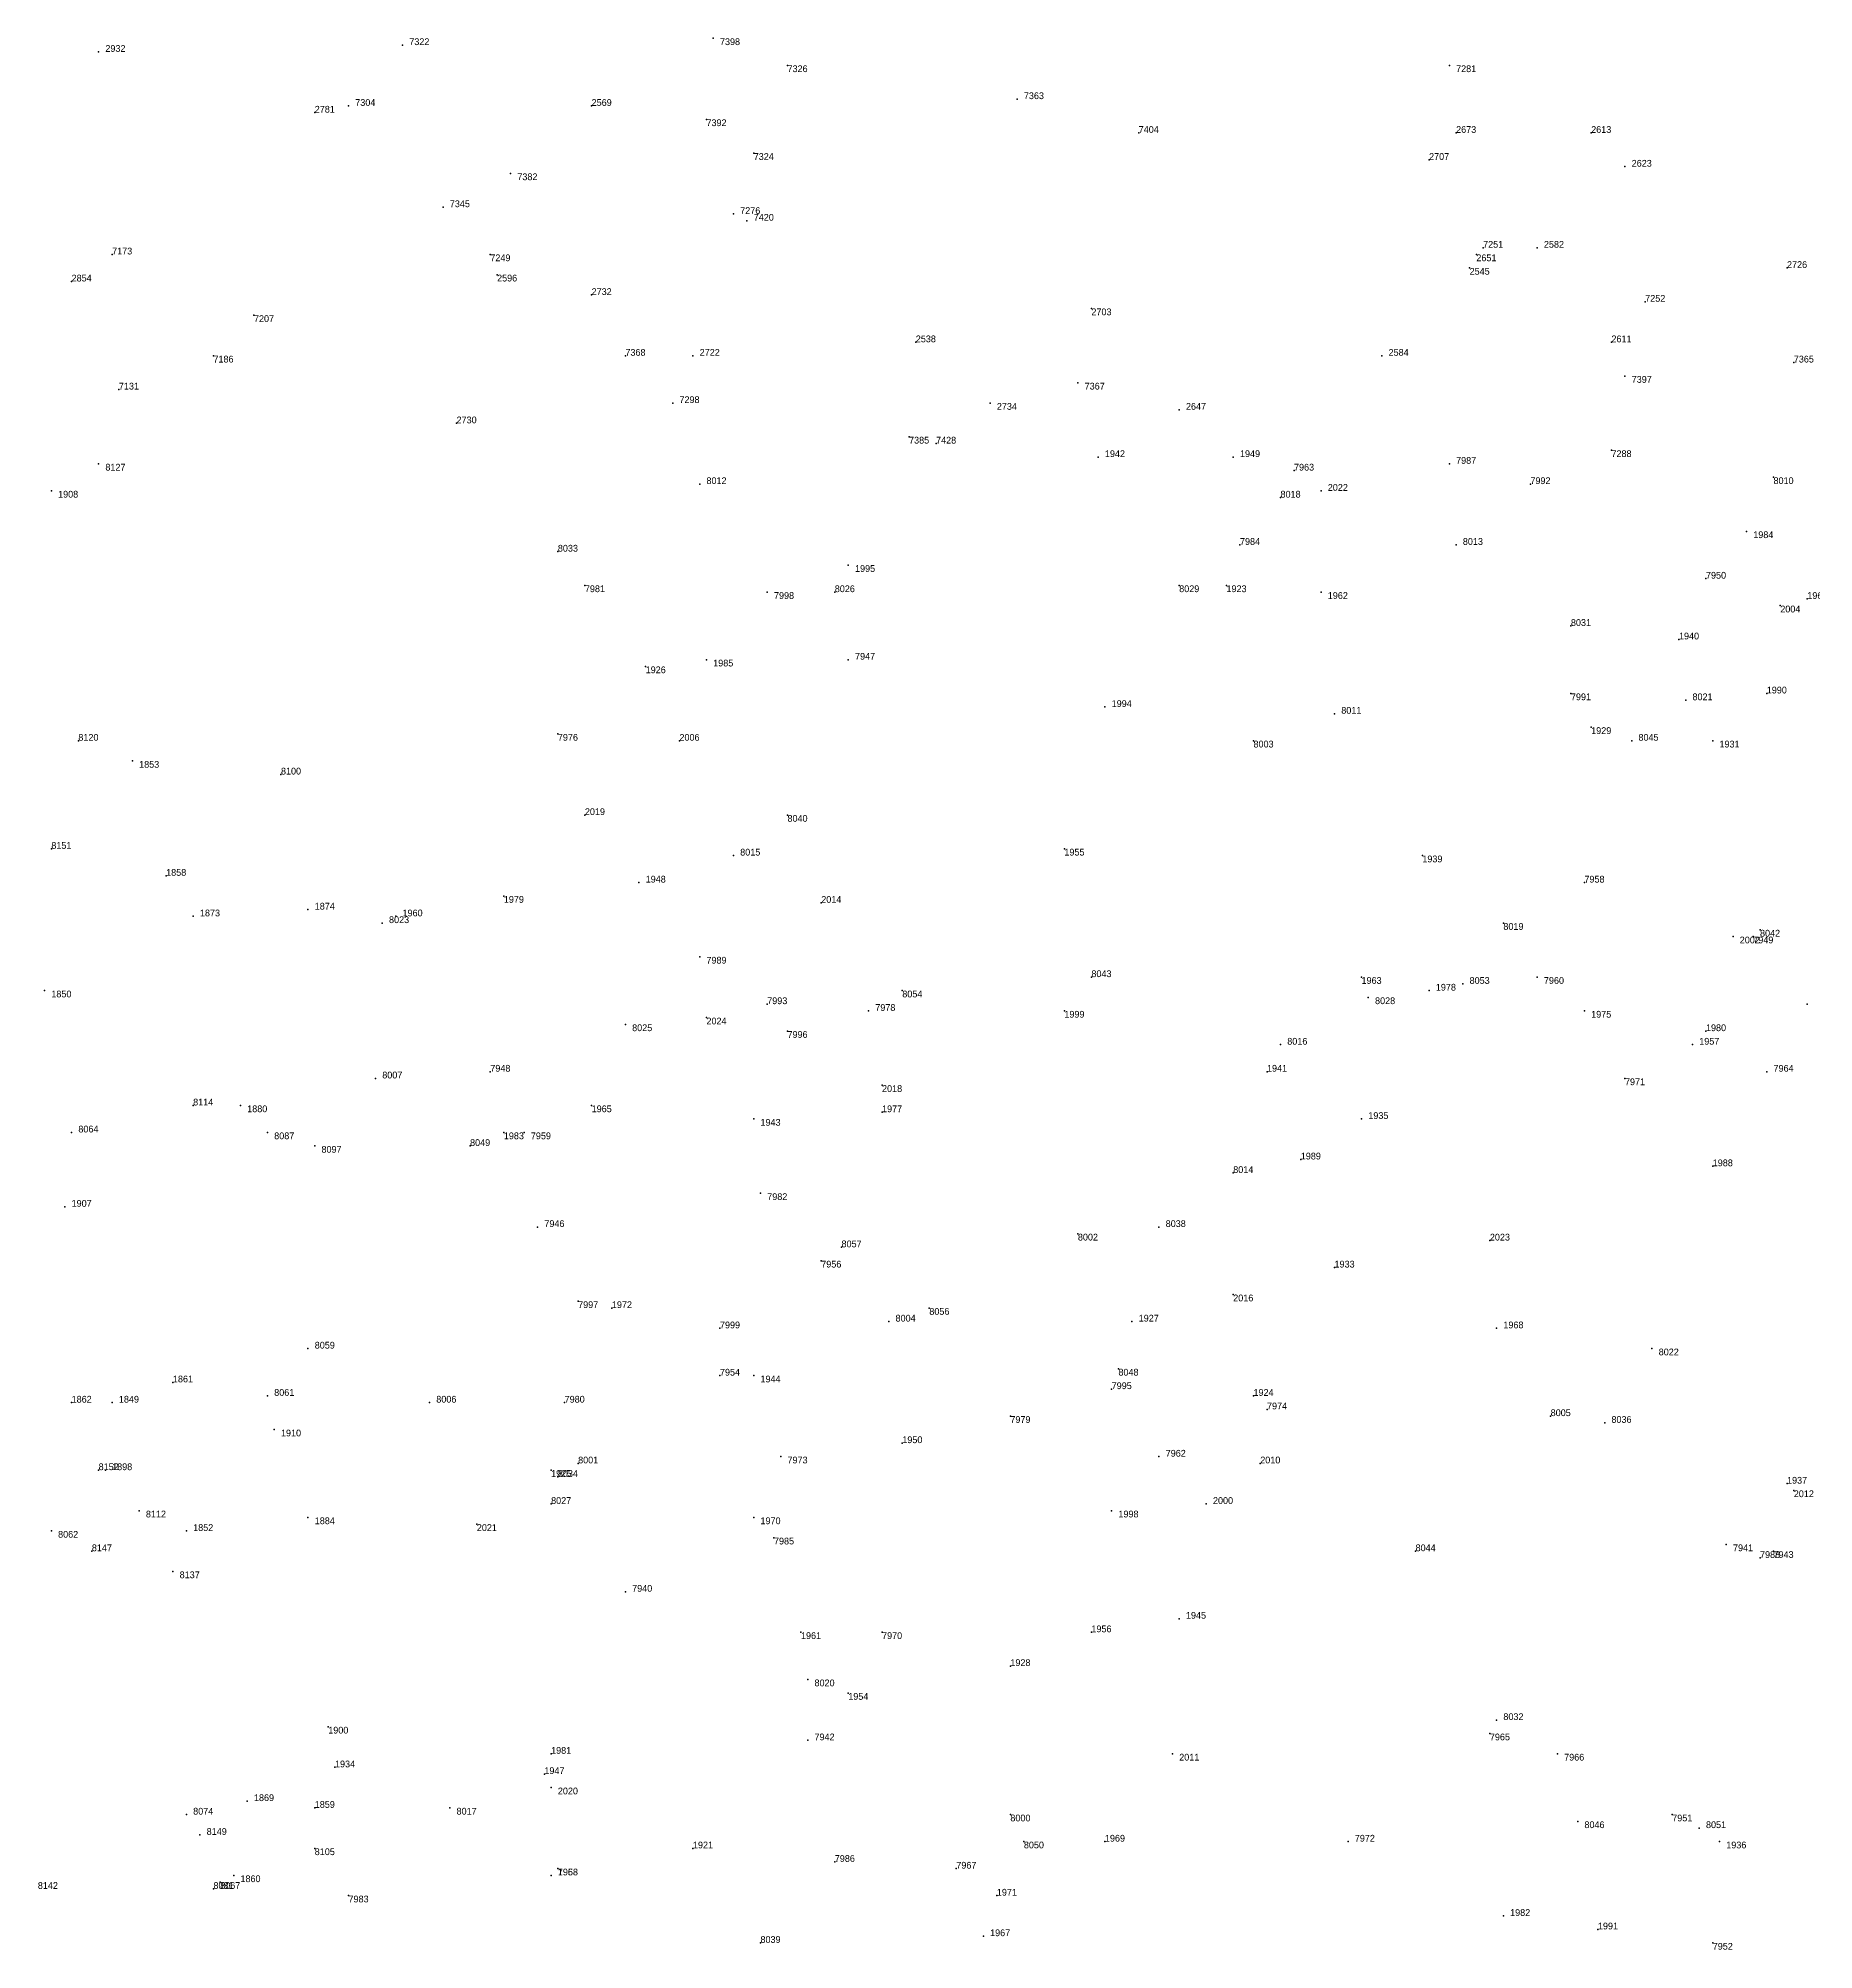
# Model space of a CAD drawing. Extents: x -0.07 to 1.1, y -0.07 to 1.1.
# Drawn here: x 0.4621 to 0.725, y 0.536 to 0.819 of the extents above; entities that cross this region are included whole.
import ezdxf

# ---------------------------------------------------------------- set-up
doc = ezdxf.new("R2010")
doc.units = 0
for name, color, linetype in [('Facilities', 3, 'CONTINUOUS'), ('Normals', 1, 'CONTINUOUS'), ('Source_points', 5, 'CONTINUOUS'), ('Text', 3, 'CONTINUOUS')]:
    doc.layers.add(name, color=color, linetype=linetype)

msp = doc.modelspace()

# ---------------------------------------------------------------- linework, layer by layer
at = {"layer": 'Facilities', "color": 3}
for p in [(0.516, 0.818, 1), (0.562, 0.819, 1), (0.471, 0.817), (0.573, 0.815, 1), (0.671, 0.815, 1), (0.607, 0.81, 1), (0.503, 0.808), (0.508, 0.809, 1), (0.544, 0.809), (0.561, 0.807, 1), (0.625, 0.805, 1), (0.672, 0.805), (0.692, 0.805), (0.568, 0.802, 1), (0.668, 0.801), (0.532, 0.799, 1), (0.697, 0.8), (0.522, 0.794, 1), (0.565, 0.793, 1), (0.567, 0.792, 1), (0.473, 0.787, 1), (0.529, 0.787, 1), (0.675, 0.787), (0.676, 0.788, 1), (0.684, 0.788), (0.53, 0.784), (0.674, 0.785), (0.721, 0.785), (0.467, 0.783), (0.544, 0.781), (0.618, 0.779), (0.7, 0.78, 1), (0.494, 0.778, 1), (0.592, 0.774), (0.695, 0.774), (0.488, 0.772, 1), (0.549, 0.772, 1), (0.559, 0.772), (0.661, 0.772), (0.722, 0.771, 1), (0.616, 0.768, 1), (0.697, 0.769, 1), (0.474, 0.767, 1), (0.556, 0.765, 1), (0.603, 0.765), (0.524, 0.762), (0.631, 0.764), (0.591, 0.76, 1), (0.595, 0.759, 1), (0.471, 0.756, 1), (0.619, 0.757), (0.639, 0.757), (0.671, 0.756, 1), (0.695, 0.758, 1), (0.56, 0.753, 1), (0.648, 0.755, 1), (0.683, 0.753, 1), (0.719, 0.754, 1), (0.464, 0.752), (0.646, 0.751, 1), (0.652, 0.752), (0.715, 0.746), (0.539, 0.743, 1), (0.64, 0.744, 1), (0.672, 0.744, 1), (0.582, 0.741), (0.709, 0.739, 1), (0.543, 0.738, 1), (0.57, 0.737, 1), (0.58, 0.737, 1), (0.631, 0.738, 1), (0.638, 0.738), (0.652, 0.737), (0.724, 0.736), (0.72, 0.735), (0.689, 0.732, 1), (0.705, 0.73), (0.552, 0.726), (0.561, 0.727), (0.582, 0.727, 1), (0.689, 0.722, 1), (0.718, 0.722), (0.62, 0.72), (0.654, 0.719, 1), (0.706, 0.721, 1), (0.692, 0.717), (0.468, 0.715, 1), (0.539, 0.716, 1), (0.557, 0.715), (0.642, 0.715, 1), (0.698, 0.715, 1), (0.71, 0.715), (0.476, 0.712), (0.498, 0.71, 1), (0.543, 0.704), (0.573, 0.704, 1), (0.464, 0.699, 1), (0.565, 0.698, 1), (0.614, 0.699), (0.667, 0.698), (0.481, 0.695), (0.551, 0.694), (0.691, 0.694, 1), (0.531, 0.692), (0.578, 0.691), (0.485, 0.689), (0.502, 0.69), (0.513, 0.688, 1), (0.515, 0.689), (0.679, 0.688, 1), (0.713, 0.686), (0.716, 0.686, 1), (0.717, 0.687, 1), (0.56, 0.683, 1), (0.618, 0.68, 1), (0.658, 0.68), (0.684, 0.68, 1), (0.463, 0.678), (0.59, 0.678, 1), (0.659, 0.677, 1), (0.668, 0.678), (0.673, 0.679, 1), (0.561, 0.674), (0.57, 0.676, 1), (0.585, 0.675, 1), (0.614, 0.675), (0.691, 0.675), (0.724, 0.676, 1), (0.549, 0.673, 1), (0.573, 0.672, 1), (0.709, 0.672), (0.646, 0.67, 1), (0.707, 0.67), (0.529, 0.666, 1), (0.644, 0.666), (0.718, 0.666, 1), (0.512, 0.665, 1), (0.587, 0.664), (0.697, 0.665, 1), (0.485, 0.661, 1), (0.492, 0.661), (0.544, 0.661), (0.587, 0.66), (0.467, 0.657, 1), (0.496, 0.657, 1), (0.531, 0.657), (0.534, 0.657, 1), (0.568, 0.659), (0.658, 0.659), (0.503, 0.655, 1), (0.526, 0.655, 1), (0.639, 0.651, 1), (0.649, 0.653), (0.71, 0.652), (0.466, 0.646), (0.569, 0.648, 1), (0.536, 0.643, 1), (0.628, 0.643, 1), (0.581, 0.64, 1), (0.616, 0.642, 1), (0.677, 0.641), (0.578, 0.638, 1), (0.654, 0.637), (0.542, 0.632, 1), (0.639, 0.633), (0.547, 0.631), (0.588, 0.629, 1), (0.594, 0.631, 1), (0.624, 0.629), (0.563, 0.628, 1), (0.678, 0.628), (0.502, 0.625, 1), (0.701, 0.625, 1), (0.482, 0.62), (0.563, 0.621, 1), (0.568, 0.621), (0.622, 0.622, 1), (0.496, 0.618, 1), (0.621, 0.619, 1), (0.642, 0.618), (0.467, 0.617), (0.473, 0.617), (0.52, 0.617, 1), (0.54, 0.617, 1), (0.606, 0.615, 1), (0.644, 0.616, 1), (0.686, 0.615, 1), (0.497, 0.613), (0.694, 0.614, 1), (0.572, 0.609, 1), (0.59, 0.611), (0.628, 0.609, 1), (0.471, 0.607, 1), (0.472, 0.607), (0.538, 0.607), (0.539, 0.606, 1), (0.542, 0.608, 1), (0.643, 0.608), (0.721, 0.605), (0.722, 0.604), (0.477, 0.601, 1), (0.538, 0.602, 1), (0.621, 0.601), (0.635, 0.602), (0.464, 0.598, 1), (0.484, 0.598), (0.502, 0.6), (0.527, 0.599), (0.568, 0.6), (0.47, 0.595, 1), (0.571, 0.597, 1), (0.666, 0.595, 1), (0.712, 0.596, 1), (0.719, 0.595, 1), (0.482, 0.592, 1), (0.717, 0.594, 1), (0.549, 0.589, 1), (0.631, 0.585), (0.575, 0.583), (0.587, 0.583, 1), (0.618, 0.583), (0.606, 0.578), (0.576, 0.576, 1), (0.582, 0.574), (0.505, 0.569), (0.678, 0.57, 1), (0.576, 0.567, 1), (0.677, 0.568, 1), (0.538, 0.565), (0.63, 0.565), (0.687, 0.565, 1), (0.506, 0.563), (0.537, 0.562), (0.493, 0.558), (0.538, 0.56), (0.484, 0.556, 1), (0.503, 0.557), (0.523, 0.557, 1), (0.606, 0.556, 1), (0.69, 0.555, 1), (0.704, 0.556, 1), (0.486, 0.553, 1), (0.608, 0.552, 1), (0.62, 0.552), (0.656, 0.552, 1), (0.708, 0.554, 1), (0.711, 0.552), (0.503, 0.551, 1), (0.559, 0.551), (0.491, 0.547), (0.538, 0.547, 1), (0.539, 0.548), (0.58, 0.549, 1), (0.598, 0.548, 1), (0.488, 0.545, 1), (0.489, 0.546, 1), (0.508, 0.544, 1), (0.604, 0.544), (0.679, 0.541), (0.602, 0.538), (0.693, 0.539), (0.569, 0.537, 1), (0.71, 0.537, 1)]:
    msp.add_point(p, dxfattribs=at)
at = {"layer": 'Normals', "color": 1}
for p, q in [((0.516, 0.818, 1), (0.516, 0.818, 1.1)), ((0.562, 0.819, 1), (0.562, 0.819, 1.1)), ((0.471, 0.817), (0.471, 0.817, 0.1)), ((0.573, 0.815, 1), (0.573, 0.815, 1.1)), ((0.671, 0.815, 1), (0.671, 0.815, 1.1)), ((0.607, 0.81, 1), (0.607, 0.81, 1.1)), ((0.503, 0.808), (0.503, 0.808, 0.1)), ((0.508, 0.809, 1), (0.508, 0.809, 1.1)), ((0.544, 0.809), (0.544, 0.809, 0.1)), ((0.561, 0.807, 1), (0.561, 0.807, 1.1)), ((0.625, 0.805, 1), (0.625, 0.805, 1.1)), ((0.672, 0.805), (0.672, 0.805, 0.1)), ((0.692, 0.805), (0.692, 0.805, 0.1)), ((0.568, 0.802, 1), (0.568, 0.802, 1.1)), ((0.668, 0.801), (0.668, 0.801, 0.1)), ((0.532, 0.799, 1), (0.532, 0.799, 1.1)), ((0.697, 0.8), (0.697, 0.8, 0.1)), ((0.522, 0.794, 1), (0.522, 0.794, 1.1)), ((0.565, 0.793, 1), (0.565, 0.793, 1.1)), ((0.567, 0.792, 1), (0.567, 0.792, 1.1)), ((0.473, 0.787, 1), (0.473, 0.787, 1.1)), ((0.529, 0.787, 1), (0.529, 0.787, 1.1)), ((0.675, 0.787), (0.675, 0.787, 0.1)), ((0.676, 0.788, 1), (0.676, 0.788, 1.1)), ((0.684, 0.788), (0.684, 0.788, 0.1)), ((0.53, 0.784), (0.53, 0.784, 0.1)), ((0.674, 0.785), (0.674, 0.785, 0.1)), ((0.721, 0.785), (0.721, 0.785, 0.1)), ((0.467, 0.783), (0.467, 0.783, 0.1)), ((0.544, 0.781), (0.544, 0.781, 0.1)), ((0.618, 0.779), (0.618, 0.779, 0.1)), ((0.7, 0.78, 1), (0.7, 0.78, 1.1)), ((0.494, 0.778, 1), (0.494, 0.778, 1.1)), ((0.592, 0.774), (0.592, 0.774, 0.1)), ((0.695, 0.774), (0.695, 0.774, 0.1)), ((0.488, 0.772, 1), (0.488, 0.772, 1.1)), ((0.549, 0.772, 1), (0.549, 0.772, 1.1)), ((0.559, 0.772), (0.559, 0.772, 0.1)), ((0.661, 0.772), (0.661, 0.772, 0.1)), ((0.722, 0.771, 1), (0.722, 0.771, 1.1)), ((0.616, 0.768, 1), (0.616, 0.768, 1.1)), ((0.697, 0.769, 1), (0.697, 0.769, 1.1)), ((0.474, 0.767, 1), (0.474, 0.767, 1.1)), ((0.556, 0.765, 1), (0.556, 0.765, 1.1)), ((0.603, 0.765), (0.603, 0.765, 0.1)), ((0.524, 0.762), (0.524, 0.762, 0.1)), ((0.631, 0.764), (0.631, 0.764, 0.1)), ((0.591, 0.76, 1), (0.591, 0.76, 1.1)), ((0.595, 0.759, 1), (0.595, 0.759, 1.1)), ((0.471, 0.756, 1), (0.471, 0.756, 1.1)), ((0.619, 0.757), (0.619, 0.757, 0.1)), ((0.639, 0.757), (0.639, 0.757, 0.1)), ((0.671, 0.756, 1), (0.671, 0.756, 1.1)), ((0.695, 0.758, 1), (0.695, 0.758, 1.1)), ((0.56, 0.753, 1), (0.56, 0.753, 1.1)), ((0.648, 0.755, 1), (0.648, 0.755, 1.1)), ((0.683, 0.753, 1), (0.683, 0.753, 1.1)), ((0.719, 0.754, 1), (0.719, 0.754, 1.1)), ((0.464, 0.752), (0.464, 0.752, 0.1)), ((0.646, 0.751, 1), (0.646, 0.751, 1.1)), ((0.652, 0.752), (0.652, 0.752, 0.1)), ((0.715, 0.746), (0.715, 0.746, 0.1)), ((0.539, 0.743, 1), (0.539, 0.743, 1.1)), ((0.64, 0.744, 1), (0.64, 0.744, 1.1)), ((0.672, 0.744, 1), (0.672, 0.744, 1.1)), ((0.582, 0.741), (0.582, 0.741, 0.1)), ((0.709, 0.739, 1), (0.709, 0.739, 1.1)), ((0.543, 0.738, 1), (0.543, 0.738, 1.1)), ((0.57, 0.737, 1), (0.57, 0.737, 1.1)), ((0.58, 0.737, 1), (0.58, 0.737, 1.1)), ((0.631, 0.738, 1), (0.631, 0.738, 1.1)), ((0.638, 0.738), (0.638, 0.738, 0.1)), ((0.652, 0.737), (0.652, 0.737, 0.1)), ((0.724, 0.736), (0.724, 0.736, 0.1)), ((0.72, 0.735), (0.72, 0.735, 0.1)), ((0.689, 0.732, 1), (0.689, 0.732, 1.1)), ((0.705, 0.73), (0.705, 0.73, 0.1)), ((0.552, 0.726), (0.552, 0.726, 0.1)), ((0.561, 0.727), (0.561, 0.727, 0.1)), ((0.582, 0.727, 1), (0.582, 0.727, 1.1)), ((0.689, 0.722, 1), (0.689, 0.722, 1.1)), ((0.718, 0.722), (0.718, 0.722, 0.1)), ((0.62, 0.72), (0.62, 0.72, 0.1)), ((0.654, 0.719, 1), (0.654, 0.719, 1.1)), ((0.706, 0.721, 1), (0.706, 0.721, 1.1)), ((0.692, 0.717), (0.692, 0.717, 0.1)), ((0.468, 0.715, 1), (0.468, 0.715, 1.1)), ((0.539, 0.716, 1), (0.539, 0.716, 1.1)), ((0.557, 0.715), (0.557, 0.715, 0.1)), ((0.642, 0.715, 1), (0.642, 0.715, 1.1)), ((0.698, 0.715, 1), (0.698, 0.715, 1.1)), ((0.71, 0.715), (0.71, 0.715, 0.1)), ((0.476, 0.712), (0.476, 0.712, 0.1)), ((0.498, 0.71, 1), (0.498, 0.71, 1.1)), ((0.543, 0.704), (0.543, 0.704, 0.1)), ((0.573, 0.704, 1), (0.573, 0.704, 1.1)), ((0.464, 0.699, 1), (0.464, 0.699, 1.1)), ((0.565, 0.698, 1), (0.565, 0.698, 1.1)), ((0.614, 0.699), (0.614, 0.699, 0.1)), ((0.667, 0.698), (0.667, 0.698, 0.1)), ((0.481, 0.695), (0.481, 0.695, 0.1)), ((0.551, 0.694), (0.551, 0.694, 0.1)), ((0.691, 0.694, 1), (0.691, 0.694, 1.1)), ((0.531, 0.692), (0.531, 0.692, 0.1)), ((0.578, 0.691), (0.578, 0.691, 0.1)), ((0.485, 0.689), (0.485, 0.689, 0.1)), ((0.502, 0.69), (0.502, 0.69, 0.1)), ((0.513, 0.688, 1), (0.513, 0.688, 1.1)), ((0.515, 0.689), (0.515, 0.689, 0.1)), ((0.679, 0.688, 1), (0.679, 0.688, 1.1)), ((0.713, 0.686), (0.713, 0.686, 0.1)), ((0.716, 0.686, 1), (0.716, 0.686, 1.1)), ((0.717, 0.687, 1), (0.717, 0.687, 1.1)), ((0.56, 0.683, 1), (0.56, 0.683, 1.1)), ((0.618, 0.68, 1), (0.618, 0.68, 1.1)), ((0.658, 0.68), (0.658, 0.68, 0.1)), ((0.684, 0.68, 1), (0.684, 0.68, 1.1)), ((0.463, 0.678), (0.463, 0.678, 0.1)), ((0.59, 0.678, 1), (0.59, 0.678, 1.1)), ((0.659, 0.677, 1), (0.659, 0.677, 1.1)), ((0.668, 0.678), (0.668, 0.678, 0.1)), ((0.673, 0.679, 1), (0.673, 0.679, 1.1)), ((0.561, 0.674), (0.561, 0.674, 0.1)), ((0.57, 0.676, 1), (0.57, 0.676, 1.1)), ((0.585, 0.675, 1), (0.585, 0.675, 1.1)), ((0.614, 0.675), (0.614, 0.675, 0.1)), ((0.691, 0.675), (0.691, 0.675, 0.1)), ((0.724, 0.676, 1), (0.724, 0.676, 1.1)), ((0.549, 0.673, 1), (0.549, 0.673, 1.1)), ((0.573, 0.672, 1), (0.573, 0.672, 1.1)), ((0.709, 0.672), (0.709, 0.672, 0.1)), ((0.646, 0.67, 1), (0.646, 0.67, 1.1)), ((0.707, 0.67), (0.707, 0.67, 0.1)), ((0.529, 0.666, 1), (0.529, 0.666, 1.1)), ((0.644, 0.666), (0.644, 0.666, 0.1)), ((0.718, 0.666, 1), (0.718, 0.666, 1.1)), ((0.512, 0.665, 1), (0.512, 0.665, 1.1)), ((0.587, 0.664), (0.587, 0.664, 0.1)), ((0.697, 0.665, 1), (0.697, 0.665, 1.1)), ((0.485, 0.661, 1), (0.485, 0.661, 1.1)), ((0.492, 0.661), (0.492, 0.661, 0.1)), ((0.544, 0.661), (0.544, 0.661, 0.1)), ((0.587, 0.66), (0.587, 0.66, 0.1)), ((0.467, 0.657, 1), (0.467, 0.657, 1.1)), ((0.496, 0.657, 1), (0.496, 0.657, 1.1)), ((0.531, 0.657), (0.531, 0.657, 0.1)), ((0.534, 0.657, 1), (0.534, 0.657, 1.1)), ((0.568, 0.659), (0.568, 0.659, 0.1)), ((0.658, 0.659), (0.658, 0.659, 0.1)), ((0.503, 0.655, 1), (0.503, 0.655, 1.1)), ((0.526, 0.655, 1), (0.526, 0.655, 1.1)), ((0.639, 0.651, 1), (0.639, 0.651, 1.1)), ((0.649, 0.653), (0.649, 0.653, 0.1)), ((0.71, 0.652), (0.71, 0.652, 0.1)), ((0.466, 0.646), (0.466, 0.646, 0.1)), ((0.569, 0.648, 1), (0.569, 0.648, 1.1)), ((0.536, 0.643, 1), (0.536, 0.643, 1.1)), ((0.628, 0.643, 1), (0.628, 0.643, 1.1)), ((0.581, 0.64, 1), (0.581, 0.64, 1.1)), ((0.616, 0.642, 1), (0.616, 0.642, 1.1)), ((0.677, 0.641), (0.677, 0.641, 0.1)), ((0.578, 0.638, 1), (0.578, 0.638, 1.1)), ((0.654, 0.637), (0.654, 0.637, 0.1)), ((0.542, 0.632, 1), (0.542, 0.632, 1.1)), ((0.639, 0.633), (0.639, 0.633, 0.1)), ((0.547, 0.631), (0.547, 0.631, 0.1)), ((0.588, 0.629, 1), (0.588, 0.629, 1.1)), ((0.594, 0.631, 1), (0.594, 0.631, 1.1)), ((0.624, 0.629), (0.624, 0.629, 0.1)), ((0.563, 0.628, 1), (0.563, 0.628, 1.1)), ((0.678, 0.628), (0.678, 0.628, 0.1)), ((0.502, 0.625, 1), (0.502, 0.625, 1.1)), ((0.701, 0.625, 1), (0.701, 0.625, 1.1)), ((0.482, 0.62), (0.482, 0.62, 0.1)), ((0.563, 0.621, 1), (0.563, 0.621, 1.1)), ((0.568, 0.621), (0.568, 0.621, 0.1)), ((0.622, 0.622, 1), (0.622, 0.622, 1.1)), ((0.496, 0.618, 1), (0.496, 0.618, 1.1)), ((0.621, 0.619, 1), (0.621, 0.619, 1.1)), ((0.642, 0.618), (0.642, 0.618, 0.1)), ((0.467, 0.617), (0.467, 0.617, 0.1)), ((0.473, 0.617), (0.473, 0.617, 0.1)), ((0.52, 0.617, 1), (0.52, 0.617, 1.1)), ((0.54, 0.617, 1), (0.54, 0.617, 1.1)), ((0.606, 0.615, 1), (0.606, 0.615, 1.1)), ((0.644, 0.616, 1), (0.644, 0.616, 1.1)), ((0.686, 0.615, 1), (0.686, 0.615, 1.1)), ((0.497, 0.613), (0.497, 0.613, 0.1)), ((0.694, 0.614, 1), (0.694, 0.614, 1.1)), ((0.572, 0.609, 1), (0.572, 0.609, 1.1)), ((0.59, 0.611), (0.59, 0.611, 0.1)), ((0.628, 0.609, 1), (0.628, 0.609, 1.1)), ((0.471, 0.607, 1), (0.471, 0.607, 1.1)), ((0.472, 0.607), (0.472, 0.607, 0.1)), ((0.538, 0.607), (0.538, 0.607, 0.1)), ((0.539, 0.606, 1), (0.539, 0.606, 1.1)), ((0.542, 0.608, 1), (0.542, 0.608, 1.1)), ((0.643, 0.608), (0.643, 0.608, 0.1)), ((0.721, 0.605), (0.721, 0.605, 0.1)), ((0.722, 0.604), (0.722, 0.604, 0.1)), ((0.477, 0.601, 1), (0.477, 0.601, 1.1)), ((0.538, 0.602, 1), (0.538, 0.602, 1.1)), ((0.621, 0.601), (0.621, 0.601, 0.1)), ((0.635, 0.602), (0.635, 0.602, 0.1)), ((0.464, 0.598, 1), (0.464, 0.598, 1.1)), ((0.484, 0.598), (0.484, 0.598, 0.1)), ((0.502, 0.6), (0.502, 0.6, 0.1)), ((0.527, 0.599), (0.527, 0.599, 0.1)), ((0.568, 0.6), (0.568, 0.6, 0.1)), ((0.47, 0.595, 1), (0.47, 0.595, 1.1)), ((0.571, 0.597, 1), (0.571, 0.597, 1.1)), ((0.666, 0.595, 1), (0.666, 0.595, 1.1)), ((0.712, 0.596, 1), (0.712, 0.596, 1.1)), ((0.719, 0.595, 1), (0.719, 0.595, 1.1)), ((0.482, 0.592, 1), (0.482, 0.592, 1.1)), ((0.717, 0.594, 1), (0.717, 0.594, 1.1)), ((0.549, 0.589, 1), (0.549, 0.589, 1.1)), ((0.631, 0.585), (0.631, 0.585, 0.1)), ((0.575, 0.583), (0.575, 0.583, 0.1)), ((0.587, 0.583, 1), (0.587, 0.583, 1.1)), ((0.618, 0.583), (0.618, 0.583, 0.1)), ((0.606, 0.578), (0.606, 0.578, 0.1)), ((0.576, 0.576, 1), (0.576, 0.576, 1.1)), ((0.582, 0.574), (0.582, 0.574, 0.1)), ((0.505, 0.569), (0.505, 0.569, 0.1)), ((0.678, 0.57, 1), (0.678, 0.57, 1.1)), ((0.576, 0.567, 1), (0.576, 0.567, 1.1)), ((0.677, 0.568, 1), (0.677, 0.568, 1.1)), ((0.538, 0.565), (0.538, 0.565, 0.1)), ((0.63, 0.565), (0.63, 0.565, 0.1)), ((0.687, 0.565, 1), (0.687, 0.565, 1.1)), ((0.506, 0.563), (0.506, 0.563, 0.1)), ((0.537, 0.562), (0.537, 0.562, 0.1)), ((0.493, 0.558), (0.493, 0.558, 0.1)), ((0.538, 0.56), (0.538, 0.56, 0.1)), ((0.484, 0.556, 1), (0.484, 0.556, 1.1)), ((0.503, 0.557), (0.503, 0.557, 0.1)), ((0.523, 0.557, 1), (0.523, 0.557, 1.1)), ((0.606, 0.556, 1), (0.606, 0.556, 1.1)), ((0.69, 0.555, 1), (0.69, 0.555, 1.1)), ((0.704, 0.556, 1), (0.704, 0.556, 1.1)), ((0.486, 0.553, 1), (0.486, 0.553, 1.1)), ((0.608, 0.552, 1), (0.608, 0.552, 1.1)), ((0.62, 0.552), (0.62, 0.552, 0.1)), ((0.656, 0.552, 1), (0.656, 0.552, 1.1)), ((0.708, 0.554, 1), (0.708, 0.554, 1.1)), ((0.711, 0.552), (0.711, 0.552, 0.1)), ((0.503, 0.551, 1), (0.503, 0.551, 1.1)), ((0.559, 0.551), (0.559, 0.551, 0.1)), ((0.491, 0.547), (0.491, 0.547, 0.1)), ((0.538, 0.547, 1), (0.538, 0.547, 1.1)), ((0.539, 0.548), (0.539, 0.548, 0.1)), ((0.58, 0.549, 1), (0.58, 0.549, 1.1)), ((0.598, 0.548, 1), (0.598, 0.548, 1.1)), ((0.488, 0.545, 1), (0.488, 0.545, 1.1)), ((0.489, 0.546, 1), (0.489, 0.546, 1.1)), ((0.508, 0.544, 1), (0.508, 0.544, 1.1)), ((0.604, 0.544), (0.604, 0.544, 0.1)), ((0.679, 0.541), (0.679, 0.541, 0.1)), ((0.602, 0.538), (0.602, 0.538, 0.1)), ((0.693, 0.539), (0.693, 0.539, 0.1)), ((0.569, 0.537, 1), (0.569, 0.537, 1.1)), ((0.71, 0.537, 1), (0.71, 0.537, 1.1))]:
    msp.add_line(p, q, dxfattribs=at)
at = {"layer": 'Source_points', "color": 5}
for p in [(0.516, 0.818, 1), (0.562, 0.819, 1), (0.471, 0.817), (0.573, 0.815, 1), (0.671, 0.815, 1), (0.607, 0.81, 1), (0.503, 0.808), (0.508, 0.809, 1), (0.544, 0.809), (0.561, 0.807, 1), (0.625, 0.805, 1), (0.672, 0.805), (0.692, 0.805), (0.568, 0.802, 1), (0.668, 0.801), (0.532, 0.799, 1), (0.697, 0.8), (0.522, 0.794, 1), (0.565, 0.793, 1), (0.567, 0.792, 1), (0.473, 0.787, 1), (0.529, 0.787, 1), (0.675, 0.787), (0.676, 0.788, 1), (0.684, 0.788), (0.53, 0.784), (0.674, 0.785), (0.721, 0.785), (0.467, 0.783), (0.544, 0.781), (0.618, 0.779), (0.7, 0.78, 1), (0.494, 0.778, 1), (0.592, 0.774), (0.695, 0.774), (0.488, 0.772, 1), (0.549, 0.772, 1), (0.559, 0.772), (0.661, 0.772), (0.722, 0.771, 1), (0.616, 0.768, 1), (0.697, 0.769, 1), (0.474, 0.767, 1), (0.556, 0.765, 1), (0.603, 0.765), (0.524, 0.762), (0.631, 0.764), (0.591, 0.76, 1), (0.595, 0.759, 1), (0.471, 0.756, 1), (0.619, 0.757), (0.639, 0.757), (0.671, 0.756, 1), (0.695, 0.758, 1), (0.56, 0.753, 1), (0.648, 0.755, 1), (0.683, 0.753, 1), (0.719, 0.754, 1), (0.464, 0.752), (0.646, 0.751, 1), (0.652, 0.752), (0.715, 0.746), (0.539, 0.743, 1), (0.64, 0.744, 1), (0.672, 0.744, 1), (0.582, 0.741), (0.709, 0.739, 1), (0.543, 0.738, 1), (0.57, 0.737, 1), (0.58, 0.737, 1), (0.631, 0.738, 1), (0.638, 0.738), (0.652, 0.737), (0.724, 0.736), (0.72, 0.735), (0.689, 0.732, 1), (0.705, 0.73), (0.552, 0.726), (0.561, 0.727), (0.582, 0.727, 1), (0.689, 0.722, 1), (0.718, 0.722), (0.62, 0.72), (0.654, 0.719, 1), (0.706, 0.721, 1), (0.692, 0.717), (0.468, 0.715, 1), (0.539, 0.716, 1), (0.557, 0.715), (0.642, 0.715, 1), (0.698, 0.715, 1), (0.71, 0.715), (0.476, 0.712), (0.498, 0.71, 1), (0.543, 0.704), (0.573, 0.704, 1), (0.464, 0.699, 1), (0.565, 0.698, 1), (0.614, 0.699), (0.667, 0.698), (0.481, 0.695), (0.551, 0.694), (0.691, 0.694, 1), (0.531, 0.692), (0.578, 0.691), (0.485, 0.689), (0.502, 0.69), (0.513, 0.688, 1), (0.515, 0.689), (0.679, 0.688, 1), (0.713, 0.686), (0.716, 0.686, 1), (0.717, 0.687, 1), (0.56, 0.683, 1), (0.618, 0.68, 1), (0.658, 0.68), (0.684, 0.68, 1), (0.463, 0.678), (0.59, 0.678, 1), (0.659, 0.677, 1), (0.668, 0.678), (0.673, 0.679, 1), (0.561, 0.674), (0.57, 0.676, 1), (0.585, 0.675, 1), (0.614, 0.675), (0.691, 0.675), (0.724, 0.676, 1), (0.549, 0.673, 1), (0.573, 0.672, 1), (0.709, 0.672), (0.646, 0.67, 1), (0.707, 0.67), (0.529, 0.666, 1), (0.644, 0.666), (0.718, 0.666, 1), (0.512, 0.665, 1), (0.587, 0.664), (0.697, 0.665, 1), (0.485, 0.661, 1), (0.492, 0.661), (0.544, 0.661), (0.587, 0.66), (0.467, 0.657, 1), (0.496, 0.657, 1), (0.531, 0.657), (0.534, 0.657, 1), (0.568, 0.659), (0.658, 0.659), (0.503, 0.655, 1), (0.526, 0.655, 1), (0.639, 0.651, 1), (0.649, 0.653), (0.71, 0.652), (0.466, 0.646), (0.569, 0.648, 1), (0.536, 0.643, 1), (0.628, 0.643, 1), (0.581, 0.64, 1), (0.616, 0.642, 1), (0.677, 0.641), (0.578, 0.638, 1), (0.654, 0.637), (0.542, 0.632, 1), (0.639, 0.633), (0.547, 0.631), (0.588, 0.629, 1), (0.594, 0.631, 1), (0.624, 0.629), (0.563, 0.628, 1), (0.678, 0.628), (0.502, 0.625, 1), (0.701, 0.625, 1), (0.482, 0.62), (0.563, 0.621, 1), (0.568, 0.621), (0.622, 0.622, 1), (0.496, 0.618, 1), (0.621, 0.619, 1), (0.642, 0.618), (0.467, 0.617), (0.473, 0.617), (0.52, 0.617, 1), (0.54, 0.617, 1), (0.606, 0.615, 1), (0.644, 0.616, 1), (0.686, 0.615, 1), (0.497, 0.613), (0.694, 0.614, 1), (0.572, 0.609, 1), (0.59, 0.611), (0.628, 0.609, 1), (0.471, 0.607, 1), (0.472, 0.607), (0.538, 0.607), (0.539, 0.606, 1), (0.542, 0.608, 1), (0.643, 0.608), (0.721, 0.605), (0.722, 0.604), (0.477, 0.601, 1), (0.538, 0.602, 1), (0.621, 0.601), (0.635, 0.602), (0.464, 0.598, 1), (0.484, 0.598), (0.502, 0.6), (0.527, 0.599), (0.568, 0.6), (0.47, 0.595, 1), (0.571, 0.597, 1), (0.666, 0.595, 1), (0.712, 0.596, 1), (0.719, 0.595, 1), (0.482, 0.592, 1), (0.717, 0.594, 1), (0.549, 0.589, 1), (0.631, 0.585), (0.575, 0.583), (0.587, 0.583, 1), (0.618, 0.583), (0.606, 0.578), (0.576, 0.576, 1), (0.582, 0.574), (0.505, 0.569), (0.678, 0.57, 1), (0.576, 0.567, 1), (0.677, 0.568, 1), (0.538, 0.565), (0.63, 0.565), (0.687, 0.565, 1), (0.506, 0.563), (0.537, 0.562), (0.493, 0.558), (0.538, 0.56), (0.484, 0.556, 1), (0.503, 0.557), (0.523, 0.557, 1), (0.606, 0.556, 1), (0.69, 0.555, 1), (0.704, 0.556, 1), (0.486, 0.553, 1), (0.608, 0.552, 1), (0.62, 0.552), (0.656, 0.552, 1), (0.708, 0.554, 1), (0.711, 0.552), (0.503, 0.551, 1), (0.559, 0.551), (0.491, 0.547), (0.538, 0.547, 1), (0.539, 0.548), (0.58, 0.549, 1), (0.598, 0.548, 1), (0.488, 0.545, 1), (0.489, 0.546, 1), (0.508, 0.544, 1), (0.604, 0.544), (0.679, 0.541), (0.602, 0.538), (0.693, 0.539), (0.569, 0.537, 1), (0.71, 0.537, 1)]:
    msp.add_point(p, dxfattribs=at)

# ---------------------------------------------------------------- texts
at = {"layer": 'Text', "color": 3}
for s, p in [('2932', (0.472, 0.817)), ('7322', (0.517, 0.818, 1)), ('7398', (0.563, 0.818, 1)), ('7326', (0.573, 0.814, 1)), ('7281', (0.672, 0.814, 1)), ('7304', (0.509, 0.809, 1)), ('2569', (0.544, 0.809)), ('7363', (0.608, 0.81, 1)), ('2781', (0.503, 0.808)), ('7392', (0.561, 0.806, 1)), ('7404', (0.625, 0.805, 1)), ('2673', (0.672, 0.805)), ('2613', (0.692, 0.805)), ('7324', (0.568, 0.801, 1)), ('2707', (0.668, 0.801)), ('2623', (0.698, 0.8)), ('7382', (0.533, 0.798, 1)), ('7345', (0.523, 0.794, 1)), ('7276', (0.566, 0.793, 1)), ('7420', (0.568, 0.792, 1)), ('7173', (0.473, 0.787, 1)), ('7249', (0.529, 0.786, 1)), ('2651', (0.675, 0.786)), ('7251', (0.676, 0.788, 1)), ('2582', (0.685, 0.788)), ('2854', (0.467, 0.783)), ('2596', (0.53, 0.783)), ('2545', (0.674, 0.784)), ('2726', (0.721, 0.785)), ('2732', (0.544, 0.781)), ('2703', (0.618, 0.778)), ('7252', (0.7, 0.78, 1)), ('7207', (0.494, 0.777, 1)), ('7368', (0.549, 0.772, 1)), ('2722', (0.56, 0.772)), ('2538', (0.592, 0.774)), ('2584', (0.662, 0.772)), ('2611', (0.695, 0.774)), ('7186', (0.488, 0.771, 1)), ('7365', (0.722, 0.771, 1)), ('7131', (0.474, 0.767, 1)), ('7367', (0.617, 0.767, 1)), ('7397', (0.698, 0.768, 1)), ('7298', (0.557, 0.765, 1)), ('2734', (0.604, 0.764)), ('2647', (0.632, 0.764)), ('2730', (0.524, 0.762)), ('7385', (0.591, 0.759, 1)), ('7428', (0.595, 0.759, 1)), ('8127', (0.472, 0.755, 1)), ('1942', (0.62, 0.757)), ('1949', (0.64, 0.757)), ('7963', (0.648, 0.755, 1)), ('7987', (0.672, 0.756, 1)), ('7288', (0.695, 0.757, 1)), ('8012', (0.561, 0.753, 1)), ('2022', (0.653, 0.752)), ('7992', (0.683, 0.753, 1)), ('8010', (0.719, 0.753, 1)), ('1908', (0.465, 0.751)), ('8018', (0.646, 0.751, 1)), ('7984', (0.64, 0.744, 1)), ('8013', (0.673, 0.744, 1)), ('1984', (0.716, 0.745)), ('8033', (0.539, 0.743, 1)), ('1995', (0.583, 0.74)), ('7950', (0.709, 0.739, 1)), ('7981', (0.543, 0.737, 1)), ('7998', (0.571, 0.736, 1)), ('8026', (0.58, 0.737, 1)), ('8029', (0.631, 0.737, 1)), ('1923', (0.638, 0.737)), ('1962', (0.653, 0.736)), ('1964', (0.724, 0.736)), ('2004', (0.72, 0.734)), ('8031', (0.689, 0.732, 1)), ('1940', (0.705, 0.73)), ('7947', (0.583, 0.727, 1)), ('1926', (0.552, 0.725)), ('1985', (0.562, 0.726)), ('7991', (0.689, 0.721, 1)), ('8021', (0.707, 0.721, 1)), ('1990', (0.718, 0.722)), ('1994', (0.621, 0.72)), ('8011', (0.655, 0.719, 1)), ('1929', (0.692, 0.716)), ('8120', (0.468, 0.715, 1)), ('7976', (0.539, 0.715, 1)), ('2006', (0.557, 0.715)), ('8003', (0.642, 0.714, 1)), ('8045', (0.699, 0.715, 1)), ('1931', (0.711, 0.714)), ('1853', (0.477, 0.711)), ('8100', (0.498, 0.71, 1)), ('2019', (0.543, 0.704)), ('8040', (0.573, 0.703, 1)), ('8151', (0.464, 0.699, 1)), ('8015', (0.566, 0.698, 1)), ('1955', (0.614, 0.698)), ('1939', (0.667, 0.697)), ('1858', (0.481, 0.695)), ('1948', (0.552, 0.694)), ('7958', (0.691, 0.694, 1)), ('1874', (0.503, 0.69)), ('1979', (0.531, 0.691)), ('2014', (0.578, 0.691)), ('1873', (0.486, 0.689)), ('8023', (0.514, 0.688, 1)), ('1960', (0.516, 0.689)), ('8019', (0.679, 0.687, 1)), ('2002', (0.714, 0.685)), ('7949', (0.716, 0.685, 1)), ('8042', (0.717, 0.686, 1)), ('7989', (0.561, 0.682, 1)), ('8043', (0.618, 0.68, 1)), ('1963', (0.658, 0.679)), ('8053', (0.674, 0.679, 1)), ('7960', (0.685, 0.679, 1)), ('1850', (0.464, 0.677)), ('7993', (0.57, 0.676, 1)), ('8054', (0.59, 0.677, 1)), ('8028', (0.66, 0.676, 1)), ('1978', (0.669, 0.678)), ('2024', (0.561, 0.673)), ('7978', (0.586, 0.675, 1)), ('1999', (0.614, 0.674)), ('1975', (0.692, 0.674)), ('8025', (0.55, 0.672, 1)), ('7996', (0.573, 0.671, 1)), ('8016', (0.647, 0.67, 1)), ('1957', (0.708, 0.67)), ('1980', (0.709, 0.672)), ('8007', (0.513, 0.665, 1)), ('7948', (0.529, 0.666, 1)), ('1941', (0.644, 0.666)), ('7964', (0.719, 0.666, 1)), ('2018', (0.587, 0.663)), ('7971', (0.697, 0.664, 1)), ('8114', (0.485, 0.661, 1)), ('1880', (0.493, 0.66)), ('1965', (0.544, 0.66)), ('1977', (0.587, 0.66)), ('1935', (0.659, 0.659)), ('8064', (0.468, 0.657, 1)), ('8087', (0.497, 0.656, 1)), ('1983', (0.531, 0.656)), ('7959', (0.535, 0.656, 1)), ('1943', (0.569, 0.658)), ('8097', (0.504, 0.654, 1)), ('8049', (0.526, 0.655, 1)), ('1989', (0.649, 0.653)), ('8014', (0.639, 0.651, 1)), ('1988', (0.71, 0.652)), ('1907', (0.467, 0.646)), ('7982', (0.57, 0.647, 1)), ('7946', (0.537, 0.643, 1)), ('8038', (0.629, 0.643, 1)), ('8057', (0.581, 0.64, 1)), ('8002', (0.616, 0.641, 1)), ('2023', (0.677, 0.641)), ('7956', (0.578, 0.637, 1)), ('1933', (0.654, 0.637)), ('7997', (0.542, 0.631, 1)), ('1972', (0.547, 0.631)), ('2016', (0.639, 0.632)), ('7999', (0.563, 0.628, 1)), ('8004', (0.589, 0.629, 1)), ('8056', (0.594, 0.63, 1)), ('1927', (0.625, 0.629)), ('1968', (0.679, 0.628)), ('8059', (0.503, 0.625, 1)), ('8022', (0.702, 0.624, 1)), ('1861', (0.482, 0.62)), ('7954', (0.563, 0.621, 1)), ('1944', (0.569, 0.62)), ('7995', (0.621, 0.619, 1)), ('8048', (0.622, 0.621, 1)), ('1862', (0.467, 0.617)), ('1849', (0.474, 0.617)), ('8061', (0.497, 0.618, 1)), ('8006', (0.521, 0.617, 1)), ('7980', (0.54, 0.617, 1)), ('1924', (0.642, 0.618)), ('7974', (0.644, 0.616, 1)), ('7979', (0.606, 0.614, 1)), ('8005', (0.686, 0.615, 1)), ('8036', (0.695, 0.614, 1)), ('1910', (0.498, 0.612)), ('1950', (0.59, 0.611)), ('8001', (0.542, 0.608, 1)), ('7973', (0.573, 0.608, 1)), ('7962', (0.629, 0.609, 1)), ('2010', (0.643, 0.608)), ('8152', (0.471, 0.607, 1)), ('1898', (0.473, 0.607)), ('1925', (0.538, 0.606)), ('8034', (0.539, 0.606, 1)), ('1937', (0.721, 0.605)), ('8027', (0.538, 0.602, 1)), ('2000', (0.636, 0.602)), ('2012', (0.722, 0.603)), ('8112', (0.478, 0.6, 1)), ('1998', (0.622, 0.6)), ('8062', (0.465, 0.597, 1)), ('1852', (0.485, 0.598)), ('1884', (0.503, 0.599)), ('2021', (0.527, 0.598)), ('1970', (0.569, 0.599)), ('8147', (0.47, 0.595, 1)), ('7985', (0.571, 0.596, 1)), ('8044', (0.666, 0.595, 1)), ('7941', (0.713, 0.595, 1)), ('7988', (0.717, 0.594, 1)), ('7943', (0.719, 0.594, 1)), ('8137', (0.483, 0.591, 1)), ('7940', (0.55, 0.589, 1)), ('1945', (0.632, 0.585)), ('1956', (0.618, 0.583)), ('1961', (0.575, 0.582)), ('7970', (0.587, 0.582, 1)), ('1928', (0.606, 0.578)), ('8020', (0.577, 0.575, 1)), ('1954', (0.582, 0.573)), ('1900', (0.505, 0.568)), ('8032', (0.679, 0.57, 1)), ('7942', (0.577, 0.567, 1)), ('7965', (0.677, 0.567, 1)), ('1934', (0.506, 0.563)), ('1981', (0.538, 0.565)), ('2011', (0.631, 0.564)), ('7966', (0.688, 0.564, 1)), ('1947', (0.537, 0.562)), ('1869', (0.494, 0.558)), ('1859', (0.503, 0.557)), ('2020', (0.539, 0.559)), ('8074', (0.485, 0.556, 1)), ('8017', (0.524, 0.556, 1)), ('8000', (0.606, 0.555, 1)), ('8046', (0.691, 0.554, 1)), ('7951', (0.704, 0.555, 1)), ('8051', (0.709, 0.554, 1)), ('8149', (0.487, 0.553, 1)), ('1921', (0.559, 0.551)), ('8050', (0.608, 0.551, 1)), ('1969', (0.62, 0.552)), ('7972', (0.657, 0.552, 1)), ('1936', (0.712, 0.551)), ('8105', (0.503, 0.55, 1)), ('7986', (0.58, 0.549, 1)), ('1860', (0.492, 0.546)), ('7968', (0.539, 0.547, 1)), ('1953', (0.539, 0.547)), ('7967', (0.598, 0.548, 1)), ('8142', (0.462, 0.545, 1)), ('8081', (0.488, 0.545, 1)), ('8067', (0.489, 0.545, 1)), ('7983', (0.508, 0.543, 1)), ('1971', (0.604, 0.544)), ('1982', (0.68, 0.541)), ('8039', (0.569, 0.537, 1)), ('1967', (0.603, 0.538)), ('1991', (0.693, 0.539)), ('7952', (0.71, 0.536, 1))]:
    msp.add_text(s, height=0.001, dxfattribs=at).set_placement(p)

doc.saveas('drawing.dxf')
